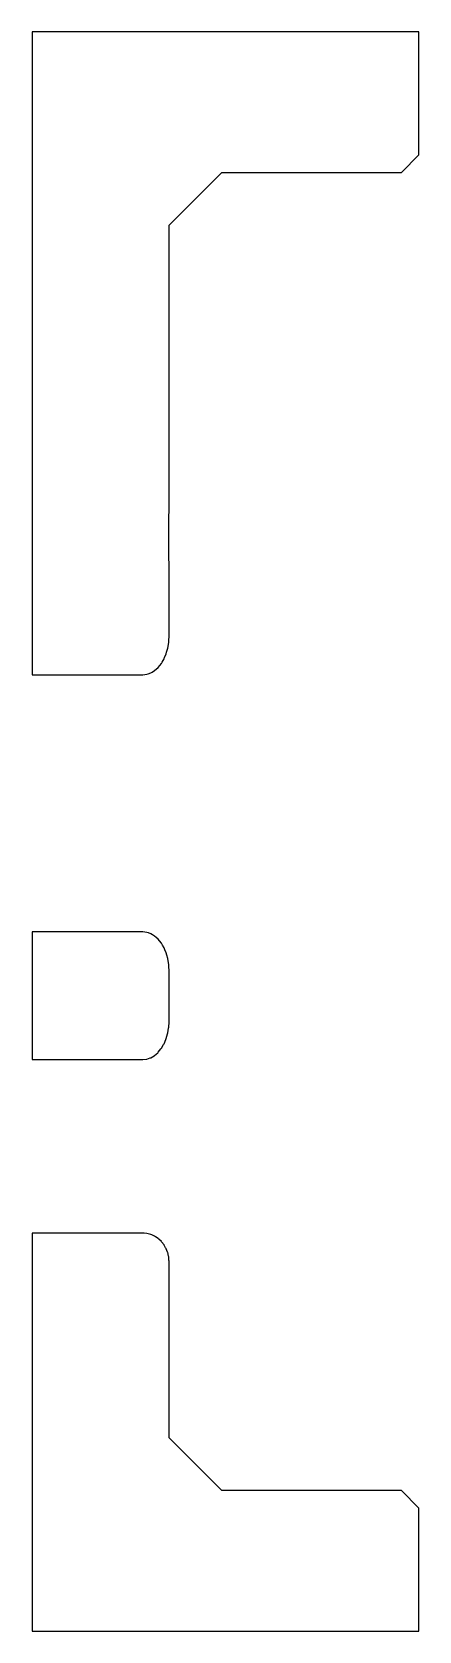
# Model space of a CAD drawing. Header units: metres. Extents: x 0 to 47.5, y 0 to 45.5.
# Drawn here: x 36.5 to 47.5, y 0 to 45.5 of the extents above.
import ezdxf

# ---------------------------------------------------------------- set-up
doc = ezdxf.new("R2010")
doc.units = ezdxf.units.M

msp = doc.modelspace()

# ---------------------------------------------------------------- linework, layer by layer
for p, q in [((47.5, 45.5), (36.5, 45.5)), ((36.5, 45.5), (36.5, 27.209)), ((47.5, 42), (47.5, 45.5)), ((47, 41.5), (47.5, 42)), ((40.3959, 40), (41.8959, 41.5)), ((41.8959, 41.5), (47, 41.5)), ((40.3959, 31.9977), (40.3959, 40)), ((40.3909, 31.6695), (40.394, 31.9199)), ((40.394, 31.9199), (40.3951, 31.9658)), ((40.3951, 31.9658), (40.3959, 31.9977)), ((40.3874, 31.3876), (40.3909, 31.6695)), ((40.3874, 31.3442), (40.3874, 31.3876)), ((40.3877, 30.8683), (40.3874, 31.3442)), ((40.3919, 30.5674), (40.3877, 30.8683)), ((40.3951, 30.333), (40.3919, 30.5674)), ((40.3959, 30.3002), (40.3951, 30.333)), ((40.3959, 28.3064), (40.3959, 30.3002)), ((40.3892, 28.1821), (40.3959, 28.3064)), ((40.2707, 27.7045), (40.3142, 27.8082)), ((40.3142, 27.8082), (40.3271, 27.854)), ((40.3271, 27.854), (40.3592, 27.9673)), ((40.3592, 27.9673), (40.367, 28.0145)), ((40.367, 28.0145), (40.3867, 28.1347)), ((40.3867, 28.1347), (40.3892, 28.1821)), ((39.9113, 27.2831), (39.9864, 27.3286)), ((39.9864, 27.3286), (40.0868, 27.4186)), ((40.0868, 27.4186), (40.1762, 27.5304)), ((40.1762, 27.5304), (40.1991, 27.5695)), ((40.1991, 27.5695), (40.2527, 27.6614)), ((40.2527, 27.6614), (40.2707, 27.7045)), ((36.5, 27.209), (39.6459, 27.209)), ((39.6459, 27.209), (39.7632, 27.2225)), ((39.7632, 27.2225), (39.7988, 27.235)), ((39.7988, 27.235), (39.8777, 27.2627)), ((39.8777, 27.2627), (39.9113, 27.2831)), ((39.6459, 19.8932), (36.5, 19.8932)), ((36.5, 19.8932), (36.5, 16.259)), ((39.7632, 19.8797), (39.6459, 19.8932)), ((39.8113, 19.8628), (39.7632, 19.8797)), ((39.8777, 19.8395), (39.8113, 19.8628)), ((39.9232, 19.8119), (39.8777, 19.8395)), ((39.9864, 19.7736), (39.9232, 19.8119)), ((40.0281, 19.7362), (39.9864, 19.7736)), ((40.0868, 19.6836), (40.0281, 19.7362)), ((40.1236, 19.6375), (40.0868, 19.6836)), ((40.1762, 19.5717), (40.1236, 19.6375)), ((40.2074, 19.5184), (40.1762, 19.5717)), ((40.2527, 19.4408), (40.2074, 19.5184)), ((40.2774, 19.3817), (40.2527, 19.4408)), ((40.3142, 19.294), (40.2774, 19.3817)), ((40.3321, 19.2308), (40.3142, 19.294)), ((40.3592, 19.1349), (40.3321, 19.2308)), ((40.37, 19.0694), (40.3592, 19.1349)), ((40.3867, 18.9675), (40.37, 19.0694)), ((40.3902, 18.9013), (40.3867, 18.9675)), ((40.3959, 18.7958), (40.3902, 18.9013)), ((40.3959, 17.3564), (40.3959, 18.7958)), ((40.3867, 17.1847), (40.394, 17.3213)), ((40.394, 17.3213), (40.3959, 17.3564)), ((40.3038, 16.8334), (40.3142, 16.8582)), ((40.3142, 16.8582), (40.3511, 16.9886)), ((40.3511, 16.9886), (40.3592, 17.0173)), ((40.3592, 17.0173), (40.3814, 17.1526)), ((40.3814, 17.1526), (40.3867, 17.1847)), ((39.9864, 16.3786), (40.0726, 16.4559)), ((40.0726, 16.4559), (40.0868, 16.4686)), ((40.0868, 16.4686), (40.1629, 16.5638)), ((40.1629, 16.5638), (40.1762, 16.5804)), ((40.1762, 16.5804), (40.2406, 16.6907)), ((40.2406, 16.6907), (40.2527, 16.7114)), ((40.2527, 16.7114), (40.3038, 16.8334)), ((36.5, 16.259), (39.6459, 16.259)), ((39.6459, 16.259), (39.7632, 16.2725)), ((39.7632, 16.2725), (39.8628, 16.3075)), ((39.8628, 16.3075), (39.8777, 16.3127)), ((39.8777, 16.3127), (39.9717, 16.3697)), ((39.9717, 16.3697), (39.9864, 16.3786)), ((39.6459, 11.3244), (36.5, 11.3244)), ((36.5, 11.3244), (36.5, 0)), ((39.685, 11.321), (39.6459, 11.3244)), ((39.7632, 11.3143), (39.685, 11.321)), ((39.7995, 11.3048), (39.7632, 11.3143)), ((39.8777, 11.2843), (39.7995, 11.3048)), ((39.9086, 11.2703), (39.8777, 11.2843)), ((39.9864, 11.2351), (39.9086, 11.2703)), ((40.0103, 11.2191), (39.9864, 11.2351)), ((40.0868, 11.1679), (40.0103, 11.2191)), ((40.1031, 11.1527), (40.0868, 11.1679)), ((40.1762, 11.0844), (40.1031, 11.1527)), ((40.1853, 11.0728), (40.1762, 11.0844)), ((40.2527, 10.9867), (40.1853, 11.0728)), ((40.2558, 10.9811), (40.2527, 10.9867)), ((40.2972, 10.9073), (40.2558, 10.9811)), ((40.313, 10.8808), (40.2972, 10.9073)), ((40.3142, 10.8788), (40.313, 10.8808)), ((40.3551, 10.7769), (40.3142, 10.8788)), ((40.3592, 10.7668), (40.3551, 10.7769)), ((40.3823, 10.6678), (40.3592, 10.7668)), ((40.3867, 10.6489), (40.3823, 10.6678)), ((40.3938, 10.5554), (40.3867, 10.6489)), ((40.3959, 10.528), (40.3938, 10.5554)), ((40.3959, 5.5), (40.3959, 10.528)), ((41.8959, 4), (40.3959, 5.5)), ((47, 4), (41.8959, 4)), ((47.5, 3.5), (47, 4)), ((47.5, 0), (47.5, 3.5)), ((36.5, 0), (47.5, 0))]:
    msp.add_line(p, q)

doc.saveas('drawing.dxf')
